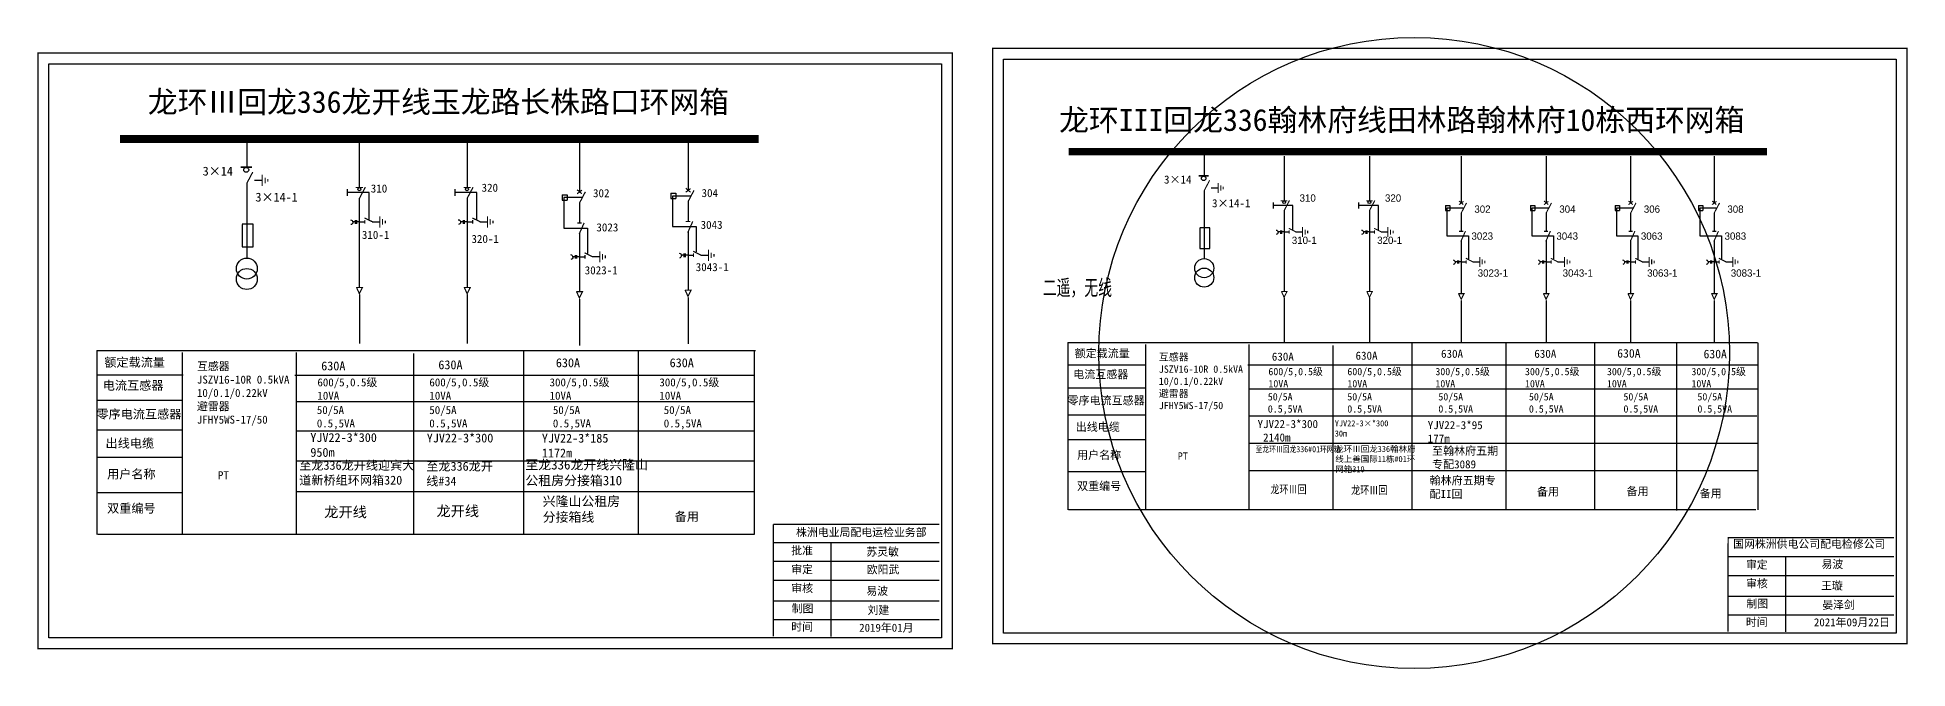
# Model space of a CAD drawing. Header units: millimetres. Extents: x 10 to 4794, y -213 to 2738.
# Drawn here: x 1181.5 to 1438.2, y 1727.1 to 1813.7 of the extents above; entities that cross this region are included whole.
import ezdxf

# ---------------------------------------------------------------- set-up
doc = ezdxf.new("R2010")
doc.units = ezdxf.units.MM
doc.linetypes.add('ACAD_ISO02W100', pattern=[15, 12, -3])
doc.linetypes.add('CENTER', pattern=[50.8, 31.75, -6.35, 6.35, -6.35])
doc.layers.add('2', color=7, linetype='Continuous')
doc.layers.add('3', color=7, linetype='Continuous')
doc.styles.add('hztxt_txtstyle_0.00_0_0', font='simkai.ttf')
doc.styles.add('hztxt_txtstyle_1.80_0_0', font='', dxfattribs={"height": 1.8, "bigfont": 'hztxt.shx'})
doc.styles.add('hztxt_txtstyle_2.70_0_0', font='simkai.ttf', dxfattribs={"height": 2.7})
doc.styles.add('STYLE1', font='txt.shx', dxfattribs={"height": 2.6})
doc.styles.add('字体', font='', dxfattribs={"height": 2.5})
doc.styles.add('宋体', font='', dxfattribs={"width": 0.65})
doc.styles.add('宋体_txtstyle_1.35', font='', dxfattribs={"height": 1.348028})
doc.styles.get('hztxt_txtstyle_1.80_0_0').set_extended_font_data('hztxt')
doc.styles.get('字体').set_extended_font_data('SimSun')
doc.styles.get('宋体').set_extended_font_data('SimSun')
doc.styles.get('宋体_txtstyle_1.35').set_extended_font_data('宋体')

# ---------------------------------------------------------------- blocks, each defined once
blk = doc.blocks.new('JD')
for points in [[(-2, 0.2), (-2, -0.2), (2, 0.2), (2, -0.2)], [(1, -1.2), (1, -0.8), (-1, -1.2), (-1, -0.8)], [(-0.5, -1.8), (-0.5, -2.2), (0.5, -1.8), (0.5, -2.2)]]:
    blk.add_trace(points)

msp = doc.modelspace()

# ---------------------------------------------------------------- linework, layer by layer
at = {"color": 0}
for p, q in [((1225.64, 1799.83), (1225.64, 1793.11)), ((1240.43, 1799.83), (1240.43, 1793.11)), ((1270.76, 1799.73), (1270.76, 1792.67)), ((1210.18, 1799.54), (1210.18, 1795.92)), ((1255.85, 1799.52), (1255.85, 1792.46)), ((1341.59, 1798), (1341.59, 1794.71)), ((1352.58, 1797.4), (1352.58, 1791.29)), ((1364.29, 1797.4), (1364.29, 1791.29)), ((1376.88, 1797.36), (1376.88, 1790.95)), ((1388.54, 1797.36), (1388.54, 1790.95)), ((1400.14, 1797.36), (1400.14, 1790.95)), ((1411.61, 1797.36), (1411.61, 1790.95)), ((1210.19, 1793.69), (1210.19, 1783.43)), ((1211.27, 1794.09), (1212.31, 1794.09)), ((1253.5, 1792.08), (1254.16, 1792.08)), ((1253.5, 1792.08), (1253.5, 1791.35)), ((1254.16, 1792.08), (1254.16, 1791.35)), ((1268.41, 1792.29), (1269.07, 1792.29)), ((1268.41, 1792.29), (1268.41, 1791.56)), ((1269.07, 1792.29), (1269.07, 1791.56)), ((1341.61, 1792.68), (1341.61, 1783.35)), ((1342.59, 1793.05), (1343.53, 1793.05)), ((1225.64, 1791.61), (1225.64, 1779.4)), ((1240.43, 1791.61), (1240.43, 1779.4)), ((1253.5, 1791.35), (1254.16, 1791.35)), ((1255.85, 1790.97), (1255.85, 1788.24)), ((1268.41, 1791.56), (1269.07, 1791.56)), ((1270.76, 1791.17), (1270.76, 1788.45)), ((1352.58, 1789.93), (1352.58, 1778.82)), ((1364.29, 1789.93), (1364.29, 1778.82)), ((1374.75, 1790.6), (1375.35, 1790.6)), ((1374.75, 1790.6), (1374.75, 1789.94)), ((1374.75, 1789.94), (1375.35, 1789.94)), ((1375.35, 1790.6), (1375.35, 1789.94)), ((1376.88, 1789.59), (1376.88, 1787.11)), ((1386.41, 1790.6), (1387.01, 1790.6)), ((1386.41, 1790.6), (1386.41, 1789.94)), ((1386.41, 1789.94), (1387.01, 1789.94)), ((1387.01, 1790.6), (1387.01, 1789.94)), ((1388.54, 1789.59), (1388.54, 1787.11)), ((1398.01, 1790.6), (1398.61, 1790.6)), ((1398.01, 1790.6), (1398.01, 1789.94)), ((1398.01, 1789.94), (1398.61, 1789.94)), ((1398.61, 1790.6), (1398.61, 1789.94)), ((1400.14, 1789.59), (1400.14, 1787.11)), ((1409.48, 1790.6), (1410.08, 1790.6)), ((1409.48, 1790.6), (1409.48, 1789.94)), ((1409.48, 1789.94), (1410.08, 1789.94)), ((1410.08, 1790.6), (1410.08, 1789.94)), ((1411.61, 1789.59), (1411.61, 1787.11)), ((1225.64, 1788.37), (1226.4, 1788.37)), ((1227.4, 1788.39), (1228.43, 1788.39)), ((1240.43, 1788.37), (1241.19, 1788.37)), ((1242.18, 1788.39), (1243.22, 1788.39)), ((1255.85, 1786.88), (1255.85, 1778.84)), ((1270.76, 1787.09), (1270.76, 1779.05)), ((1352.58, 1786.98), (1353.27, 1786.98)), ((1354.17, 1787), (1355.11, 1787)), ((1364.29, 1786.98), (1364.99, 1786.98)), ((1365.89, 1787), (1366.83, 1787)), ((1376.88, 1785.87), (1376.88, 1778.57)), ((1388.54, 1785.87), (1388.54, 1778.57)), ((1400.14, 1785.87), (1400.14, 1778.57)), ((1411.61, 1785.87), (1411.61, 1778.57)), ((1255.85, 1783.58), (1256.61, 1783.58)), ((1257.6, 1783.6), (1258.63, 1783.6)), ((1270.76, 1783.79), (1271.52, 1783.79)), ((1272.51, 1783.81), (1273.55, 1783.81)), ((1376.88, 1782.87), (1377.57, 1782.87)), ((1378.48, 1782.89), (1379.42, 1782.89)), ((1388.54, 1782.87), (1389.23, 1782.87)), ((1390.13, 1782.89), (1391.07, 1782.89)), ((1400.14, 1782.87), (1400.83, 1782.87)), ((1401.73, 1782.89), (1402.67, 1782.89)), ((1411.61, 1782.87), (1412.31, 1782.87)), ((1413.21, 1782.89), (1414.15, 1782.89)), ((1201.44, 1767.33), (1189.67, 1767.33)), ((1333.65, 1768.72), (1322.95, 1768.72)), ((1201.4, 1763.87), (1189.62, 1763.87)), ((1333.61, 1765.57), (1322.91, 1765.57)), ((1333.61, 1761.86), (1322.91, 1761.86)), ((1201.4, 1759.79), (1189.62, 1759.79)), ((1201.35, 1756.06), (1189.58, 1756.06)), ((1333.57, 1758.47), (1322.87, 1758.47)), ((1333.61, 1754.06), (1322.9, 1754.06)), ((1201.4, 1751.21), (1189.62, 1751.21))]:
    msp.add_line(p, q, dxfattribs=at)
at = {"color": 0, "linetype": 'ACAD_ISO02W100'}
for p, q in [((1271.09, 1791.91), (1268.62, 1791.91)), ((1268.62, 1791.91), (1268.62, 1787.72)), ((1256.17, 1791.7), (1253.71, 1791.7)), ((1253.71, 1791.7), (1253.71, 1787.51)), ((1377.18, 1790.25), (1374.94, 1790.25)), ((1374.94, 1790.25), (1374.94, 1786.44)), ((1388.84, 1790.25), (1386.6, 1790.25)), ((1386.6, 1790.25), (1386.6, 1786.44)), ((1400.44, 1790.25), (1398.2, 1790.25)), ((1398.2, 1790.25), (1398.2, 1786.44)), ((1411.91, 1790.25), (1409.67, 1790.25)), ((1409.67, 1790.25), (1409.67, 1786.44)), ((1253.71, 1787.51), (1256.96, 1787.51)), ((1256.96, 1787.51), (1256.96, 1784.05)), ((1268.62, 1787.72), (1271.87, 1787.72)), ((1271.87, 1787.72), (1271.87, 1784.26)), ((1374.94, 1786.44), (1377.9, 1786.44)), ((1377.9, 1786.44), (1377.9, 1783.3)), ((1386.6, 1786.44), (1389.55, 1786.44)), ((1389.55, 1786.44), (1389.55, 1783.3)), ((1398.2, 1786.44), (1401.15, 1786.44)), ((1401.15, 1786.44), (1401.15, 1783.3)), ((1409.67, 1786.44), (1412.63, 1786.44)), ((1412.63, 1786.44), (1412.63, 1783.3))]:
    msp.add_line(p, q, dxfattribs=at)
at = {"color": 0, "linetype": 'CENTER'}
for p, q in [((1225.65, 1778.41), (1225.65, 1771.66)), ((1240.44, 1778.41), (1240.44, 1771.66)), ((1255.85, 1777.76), (1255.85, 1771.42)), ((1270.76, 1777.97), (1270.76, 1771.63)), ((1352.58, 1777.93), (1352.58, 1771.79)), ((1364.3, 1777.93), (1364.3, 1771.79)), ((1376.89, 1777.59), (1376.89, 1771.82)), ((1388.54, 1777.59), (1388.54, 1771.82)), ((1400.14, 1777.59), (1400.14, 1771.82)), ((1411.62, 1777.59), (1411.62, 1771.82))]:
    msp.add_line(p, q, dxfattribs=at)
at = {"color": 0, "linetype": 'Continuous'}
for p, q in [((1322.88, 1771.8), (1417.55, 1771.8)), ((1322.93, 1748.86), (1322.93, 1771.8)), ((1333.55, 1771.56), (1333.55, 1748.86)), ((1347.76, 1771.56), (1347.76, 1748.86)), ((1359.28, 1771.4), (1359.28, 1748.88)), ((1370.11, 1771.76), (1370.11, 1748.87)), ((1383, 1771.76), (1383, 1748.87)), ((1395.2, 1771.74), (1395.2, 1748.85)), ((1406.47, 1771.67), (1406.47, 1748.77)), ((1417.6, 1771.79), (1417.6, 1748.85)), ((1189.6, 1770.72), (1280.04, 1770.72)), ((1189.64, 1745.49), (1189.64, 1770.72)), ((1201.33, 1770.45), (1201.33, 1745.49)), ((1216.96, 1770.45), (1216.96, 1745.49)), ((1233.07, 1770.29), (1233.07, 1745.51)), ((1248.19, 1770.68), (1248.19, 1745.49)), ((1263.92, 1770.68), (1263.92, 1745.49)), ((1279.86, 1770.66), (1279.86, 1745.48)), ((1216.77, 1767.35), (1279.86, 1767.35)), ((1347.59, 1768.74), (1417.58, 1768.74)), ((1216.96, 1763.73), (1279.86, 1763.73)), ((1347.76, 1765.44), (1417.6, 1765.44)), ((1347.76, 1761.76), (1417.49, 1761.76)), ((1216.96, 1759.68), (1279.86, 1759.68)), ((1347.76, 1758.03), (1417.68, 1758.03)), ((1216.96, 1755.58), (1279.86, 1755.58)), ((1347.76, 1754.24), (1417.58, 1754.24)), ((1216.96, 1751.4), (1279.86, 1751.4)), ((1417.33, 1748.86), (1323, 1748.86)), ((1279.86, 1745.49), (1189.73, 1745.49)), ((1282.49, 1744.4), (1305.24, 1744.4)), ((1290.38, 1744.4), (1290.38, 1731.47)), ((1413.54, 1745.05), (1436.29, 1745.05)), ((1282.49, 1741.81), (1305.24, 1741.81)), ((1413.54, 1742.46), (1436.29, 1742.46)), ((1421.43, 1742.4), (1421.43, 1732.12)), ((1282.49, 1739.21), (1305.24, 1739.21)), ((1413.54, 1739.87), (1436.29, 1739.87)), ((1282.49, 1736.39), (1305.24, 1736.39)), ((1413.54, 1737.04), (1436.29, 1737.04)), ((1282.49, 1733.8), (1305.24, 1733.8)), ((1413.54, 1734.45), (1436.29, 1734.45))]:
    msp.add_line(p, q, dxfattribs=at)
at = {"color": 0, "linetype": 'Continuous', "const_width": 0.182}
for points in [[(1181.54, 1811.53), (1307.03, 1811.53), (1307.03, 1729.83), (1181.54, 1729.83)], [(1312.6, 1812.18), (1438.08, 1812.18), (1438.08, 1730.48), (1312.6, 1730.48)]]:
    msp.add_lwpolyline(points, close=True, dxfattribs=at)
at = {"color": 0, "linetype": 'Continuous'}
for points in [[(1183.02, 1810.05), (1305.55, 1810.05), (1305.55, 1731.3), (1183.02, 1731.3)], [(1314.07, 1810.71), (1436.6, 1810.71), (1436.6, 1731.95), (1314.07, 1731.95)]]:
    msp.add_lwpolyline(points, close=True, dxfattribs=at)
at = {"color": 0}
for points, const_width in [([(1192.8, 1799.75), (1280.48, 1799.75)], 1.1), ([(1323, 1798), (1418.85, 1798)], 0.998), ([(1209.35, 1795.87), (1210.89, 1795.87)], 0.261), ([(1210.19, 1793.64), (1211.02, 1795.21)], 0.165), ([(1340.84, 1794.67), (1342.24, 1794.67)], 0.238), ([(1225.16, 1793.09), (1226.13, 1793.09)], 0.165), ([(1225.64, 1791.57), (1226.47, 1793.13)], 0.165), ([(1239.95, 1793.09), (1240.92, 1793.09)], 0.165), ([(1240.43, 1791.57), (1241.26, 1793.13)], 0.165), ([(1255.53, 1792.22), (1256.2, 1792.72)], 0.165), ([(1255.54, 1792.77), (1256.18, 1792.23)], 0.165), ([(1255.85, 1790.92), (1256.67, 1792.49)], 0.165), ([(1270.44, 1792.43), (1271.11, 1792.93)], 0.165), ([(1270.45, 1792.98), (1271.1, 1792.44)], 0.165), ([(1270.76, 1791.13), (1271.58, 1792.69)], 0.165), ([(1341.61, 1792.64), (1342.36, 1794.06)], 0.15), ([(1352.13, 1791.27), (1353.02, 1791.27)], 0.15), ([(1352.58, 1789.89), (1353.32, 1791.31)], 0.15), ([(1363.85, 1791.27), (1364.74, 1791.27)], 0.15), ([(1364.29, 1789.89), (1365.04, 1791.31)], 0.15), ([(1376.6, 1790.73), (1377.21, 1791.18)], 0.15), ([(1376.6, 1791.23), (1377.19, 1790.74)], 0.15), ([(1376.88, 1789.55), (1377.63, 1790.97)], 0.15), ([(1388.26, 1790.73), (1388.86, 1791.18)], 0.15), ([(1388.26, 1791.23), (1388.85, 1790.74)], 0.15), ([(1388.54, 1789.55), (1389.29, 1790.97)], 0.15), ([(1399.86, 1791.23), (1400.45, 1790.74)], 0.15), ([(1399.85, 1790.73), (1400.46, 1791.18)], 0.15), ([(1400.14, 1789.55), (1400.89, 1790.97)], 0.15), ([(1411.34, 1791.23), (1411.92, 1790.74)], 0.15), ([(1411.33, 1790.73), (1411.94, 1791.18)], 0.15), ([(1411.61, 1789.55), (1412.36, 1790.97)], 0.15), ([(1226.36, 1788.91), (1227.46, 1788.37)], 0.165), ([(1226.4, 1788.62), (1226.4, 1788.11)], 0.165), ([(1241.15, 1788.91), (1242.25, 1788.37)], 0.165), ([(1241.19, 1788.62), (1241.19, 1788.11)], 0.165), ([(1255.55, 1788.2), (1256.16, 1788.2)], 0.165), ([(1255.81, 1786.68), (1256.5, 1788.23)], 0.165), ([(1270.46, 1788.41), (1271.07, 1788.41)], 0.165), ([(1270.72, 1786.89), (1271.42, 1788.44)], 0.165), ([(1353.23, 1787.48), (1354.23, 1786.98)], 0.15), ([(1353.27, 1787.21), (1353.27, 1786.75)], 0.15), ([(1364.95, 1787.48), (1365.95, 1786.98)], 0.15), ([(1364.99, 1787.21), (1364.99, 1786.75)], 0.15), ([(1376.61, 1787.07), (1377.17, 1787.07)], 0.15), ([(1376.85, 1785.69), (1377.48, 1787.1)], 0.15), ([(1388.27, 1787.07), (1388.83, 1787.07)], 0.15), ([(1388.51, 1785.69), (1389.14, 1787.1)], 0.15), ([(1399.87, 1787.07), (1400.42, 1787.07)], 0.15), ([(1400.11, 1785.69), (1400.74, 1787.1)], 0.15), ([(1411.35, 1787.07), (1411.9, 1787.07)], 0.15), ([(1411.58, 1785.69), (1412.21, 1787.1)], 0.15), ([(1256.56, 1784.13), (1257.66, 1783.58)], 0.165), ([(1271.48, 1784.34), (1272.57, 1783.79)], 0.165), ([(1256.61, 1783.83), (1256.61, 1783.33)], 0.165), ([(1271.52, 1784.04), (1271.52, 1783.54)], 0.165), ([(1377.54, 1783.37), (1378.53, 1782.87)], 0.15), ([(1377.57, 1783.1), (1377.57, 1782.64)], 0.15), ([(1389.19, 1783.37), (1390.19, 1782.87)], 0.15), ([(1389.23, 1783.1), (1389.23, 1782.64)], 0.15), ([(1400.79, 1783.37), (1401.79, 1782.87)], 0.15), ([(1400.83, 1783.1), (1400.83, 1782.64)], 0.15), ([(1412.27, 1783.37), (1413.27, 1782.87)], 0.15), ([(1412.31, 1783.1), (1412.31, 1782.64)], 0.15), ([(1225.24, 1779.37), (1226.08, 1779.37), (1225.65, 1778.52), (1225.25, 1779.39)], 0.165), ([(1240.03, 1779.37), (1240.86, 1779.37), (1240.44, 1778.52), (1240.04, 1779.39)], 0.165), ([(1270.35, 1779), (1271.19, 1779), (1270.76, 1778.15), (1270.36, 1779.02)], 0.165), ([(1255.44, 1778.79), (1256.28, 1778.79), (1255.85, 1777.94), (1255.45, 1778.81)], 0.165), ([(1352.21, 1778.8), (1352.97, 1778.8), (1352.58, 1778.03), (1352.22, 1778.82)], 0.15), ([(1363.93, 1778.8), (1364.69, 1778.8), (1364.3, 1778.03), (1363.94, 1778.82)], 0.15), ([(1376.51, 1778.52), (1377.28, 1778.52), (1376.89, 1777.75), (1376.52, 1778.54)], 0.15), ([(1388.17, 1778.52), (1388.93, 1778.52), (1388.54, 1777.75), (1388.18, 1778.54)], 0.15), ([(1399.77, 1778.52), (1400.53, 1778.52), (1400.14, 1777.75), (1399.78, 1778.54)], 0.15), ([(1411.25, 1778.52), (1412.01, 1778.52), (1411.62, 1777.75), (1411.26, 1778.54)], 0.15)]:
    msp.add_lwpolyline(points, dxfattribs=dict(at, const_width=const_width))
for points in [[(1223.98, 1792.84), (1223.98, 1791.92)], [(1238.77, 1792.84), (1238.77, 1791.92)], [(1351.07, 1791.04), (1351.07, 1790.21)], [(1362.78, 1791.04), (1362.78, 1790.21)], [(1209.54, 1788), (1209.54, 1784.93), (1211.06, 1784.93), (1211.06, 1788.04), (1209.54, 1788.04)], [(1225.09, 1788.37), (1224.74, 1788.37)], [(1225.09, 1788.61), (1225.09, 1788.1)], [(1225.24, 1788.61), (1225.24, 1788.1)], [(1225.64, 1788.37), (1225.24, 1788.37)], [(1239.88, 1788.37), (1239.53, 1788.37)], [(1239.88, 1788.61), (1239.88, 1788.1)], [(1240.03, 1788.61), (1240.03, 1788.1)], [(1240.43, 1788.37), (1240.03, 1788.37)], [(1341.01, 1787.51), (1341.01, 1784.71), (1342.4, 1784.71), (1342.4, 1787.54), (1341.01, 1787.54)], [(1352.07, 1786.98), (1351.76, 1786.98)], [(1352.07, 1787.19), (1352.07, 1786.74)], [(1352.21, 1787.19), (1352.21, 1786.74)], [(1352.57, 1786.98), (1352.21, 1786.98)], [(1363.79, 1786.98), (1363.48, 1786.98)], [(1363.79, 1787.19), (1363.79, 1786.74)], [(1363.93, 1787.19), (1363.93, 1786.74)], [(1364.29, 1786.98), (1363.93, 1786.98)], [(1255.29, 1783.59), (1254.94, 1783.59)], [(1255.29, 1783.82), (1255.29, 1783.32)], [(1255.45, 1783.82), (1255.45, 1783.32)], [(1255.84, 1783.59), (1255.45, 1783.59)], [(1270.2, 1783.8), (1269.86, 1783.8)], [(1270.2, 1784.03), (1270.2, 1783.53)], [(1270.36, 1784.03), (1270.36, 1783.53)], [(1270.76, 1783.8), (1270.36, 1783.8)], [(1376.38, 1782.88), (1376.06, 1782.88)], [(1376.38, 1783.09), (1376.38, 1782.64)], [(1376.52, 1783.09), (1376.52, 1782.64)], [(1376.88, 1782.88), (1376.52, 1782.88)], [(1388.04, 1782.88), (1387.72, 1782.88)], [(1388.04, 1783.09), (1388.04, 1782.64)], [(1388.18, 1783.09), (1388.18, 1782.64)], [(1388.54, 1782.88), (1388.18, 1782.88)], [(1399.63, 1782.88), (1399.32, 1782.88)], [(1399.63, 1783.09), (1399.63, 1782.64)], [(1399.77, 1783.09), (1399.77, 1782.64)], [(1400.14, 1782.88), (1399.77, 1782.88)], [(1411.11, 1782.88), (1410.8, 1782.88)], [(1411.11, 1783.09), (1411.11, 1782.64)], [(1411.25, 1783.09), (1411.25, 1782.64)], [(1411.61, 1782.88), (1411.25, 1782.88)]]:
    msp.add_lwpolyline(points, dxfattribs=at)
at = {"color": 0, "linetype": 'ACAD_ISO02W100'}
for points in [[(1226.99, 1788.62), (1226.99, 1792.38), (1223.98, 1792.38)], [(1241.78, 1788.62), (1241.78, 1792.38), (1238.77, 1792.38)], [(1353.8, 1787.21), (1353.8, 1790.62), (1351.07, 1790.62)], [(1365.52, 1787.21), (1365.52, 1790.62), (1362.78, 1790.62)]]:
    msp.add_lwpolyline(points, dxfattribs=at)
at = {"color": 0}
for points in [[(1224.45, 1788.66, -0.877934), (1224.46, 1787.99)], [(1239.23, 1788.66, -0.877934), (1239.25, 1787.99)], [(1351.49, 1787.24, -0.877934), (1351.5, 1786.63)], [(1363.21, 1787.24, -0.877934), (1363.22, 1786.63)], [(1254.65, 1783.87, -0.877934), (1254.66, 1783.2)], [(1269.56, 1784.08, -0.877934), (1269.57, 1783.41)], [(1375.79, 1783.14, -0.877934), (1375.81, 1782.53)], [(1387.45, 1783.14, -0.877934), (1387.46, 1782.53)], [(1399.05, 1783.14, -0.877934), (1399.06, 1782.53)], [(1410.53, 1783.14, -0.877934), (1410.54, 1782.53)]]:
    msp.add_lwpolyline(points, format="xyb", dxfattribs=at)
at = {"color": 0, "linetype": 'Continuous', "const_width": 0.182}
for points in [[(1282.49, 1746.88), (1282.47, 1731.51)], [(1282.49, 1746.88), (1305.24, 1746.88)], [(1413.49, 1745.05), (1436.24, 1745.05)], [(1413.54, 1745.04), (1413.52, 1732.16)]]:
    msp.add_lwpolyline(points, dxfattribs=at)
at = {"color": 1, "linetype": 'Continuous'}
msp.add_circle((1370.43, 1770.38), 43.29, dxfattribs=at)
at = {"color": 0}
for centre, radius in [((1210.12, 1795.5), 0.335), ((1341.54, 1794.33), 0.305), ((1225.64, 1792.85), 0.211), ((1240.43, 1792.85), 0.211), ((1352.58, 1791.06), 0.192), ((1364.29, 1791.06), 0.192)]:
    msp.add_circle(centre, radius, dxfattribs=at)
at = {"layer": '2', "color": 0}
for centre, radius in [((1210.2, 1781.96), 1.44), ((1210.2, 1780.53), 1.44), ((1341.62, 1782.02), 1.31), ((1341.62, 1780.72), 1.31)]:
    msp.add_circle(centre, radius, dxfattribs=at)

# ---------------------------------------------------------------- block references
at = {"color": 0, "rotation": 90}
for p, xscale, yscale, zscale in [((1212.32, 1794.06), 0.3844120780054254, 0.3844120780054254, 0.3844120780054647), ((1343.54, 1793.02), 0.3494655254594363, 0.3494655254594363, 0.3494655254595134), ((1228.45, 1788.36), 0.3844120780054254, 0.3844120780054254, 0.3844120780054647), ((1243.23, 1788.36), 0.3844120780054254, 0.3844120780054254, 0.3844120780054647), ((1355.12, 1786.97), 0.3494655254594363, 0.3494655254594363, 0.3494655254595134), ((1366.84, 1786.97), 0.3494655254594363, 0.3494655254594363, 0.3494655254595134), ((1258.65, 1783.57), 0.3844120780054254, 0.3844120780054254, 0.3844120780054647), ((1273.56, 1783.78), 0.3844120780054254, 0.3844120780054254, 0.3844120780054647), ((1379.43, 1782.87), 0.3494655254594363, 0.3494655254594363, 0.3494655254595134), ((1391.09, 1782.87), 0.3494655254594363, 0.3494655254594363, 0.3494655254595134), ((1402.69, 1782.87), 0.3494655254594363, 0.3494655254594363, 0.3494655254595134), ((1414.16, 1782.87), 0.3494655254594363, 0.3494655254594363, 0.3494655254595134)]:
    msp.add_blockref('JD', p, dxfattribs=dict(at, xscale=xscale, yscale=yscale, zscale=zscale))

# ---------------------------------------------------------------- texts
at = {"color": 0, "linetype": 'Continuous', "style": 'hztxt_txtstyle_2.70_0_0'}
for s, height, p in [('3×14', 1.22, (1204.14, 1794.72)), ('3×14', 1.109, (1336.1, 1793.62)), ('3×14-1', 1.22, (1211.38, 1791.15)), ('310', 1.109, (1227.21, 1792.39)), ('320', 1.109, (1242.42, 1792.5)), ('302', 1.109, (1257.72, 1791.75)), ('304', 1.109, (1272.62, 1791.77)), ('3×14-1', 1.109, (1342.69, 1790.37)), ('310-1', 1.109, (1225.99, 1786.03)), ('3023', 1.109, (1258.18, 1787.06)), ('3043', 1.109, (1272.49, 1787.41)), ('320-1', 1.109, (1241.03, 1785.47)), ('3023-1', 1.109, (1256.58, 1781.17)), ('3043-1', 1.109, (1271.82, 1781.61))]:
    msp.add_text(s, height=height, dxfattribs=at).set_placement(p)
at = {"color": 0, "style": 'hztxt_txtstyle_1.80_0_0'}
for s, p in [('310', (1354.71, 1791.14)), ('320', (1366.43, 1791.14)), ('302', (1378.7, 1789.62)), ('304', (1390.36, 1789.62)), ('306', (1401.96, 1789.62)), ('308', (1413.43, 1789.62)), ('3023', (1378.3, 1785.92)), ('3043', (1389.96, 1785.92)), ('3063', (1401.56, 1785.92)), ('3083', (1413.04, 1785.92)), ('310-1', (1353.64, 1785.34)), ('320-1', (1365.36, 1785.34)), ('3023-1', (1379.16, 1780.85)), ('3043-1', (1390.82, 1780.85)), ('3063-1', (1402.42, 1780.85)), ('3083-1', (1413.9, 1780.85))]:
    msp.add_text(s, height=0.998, dxfattribs=at).set_placement(p)
at = {"color": 0, "linetype": 'Continuous', "attachment_point": 1}
for s, insert, char_height, width, style in [('龙环Ⅲ回龙336龙开线玉龙路长株路口环网箱', (1196.61, 1806.33), 3, 85.7498, '字体'), ('龙环III回龙336翰林府线田林路翰林府10栋西环网箱', (1321.7, 1803.85), 3, 102.5741, '字体'), ('{\\fSimSun|b0|i0|c134|p2;额定载流量}', (1190.64, 1769.72), 1.2204, 19.6738, 'hztxt_txtstyle_2.70_0_0'), ('\\A1;{\\fSimSun|b0|i0|c134|p2;互感器\\PJSZV16-10R 0.5kVA\\P10/0.1/0.22kV\\P避雷器\\PJFHY5WS-17/50}', (1203.35, 1769.11), 1.0983, 20.2524, 'hztxt_txtstyle_2.70_0_0'), ('{\\fSimSun|b0|i0|c134|p2;630A}', (1220.41, 1769.22), 1.2204, 19.6738, 'hztxt_txtstyle_2.70_0_0'), ('{\\fSimSun|b0|i0|c134|p2;630A}', (1236.49, 1769.37), 1.2204, 19.6738, 'hztxt_txtstyle_2.70_0_0'), ('{\\fSimSun|b0|i0|c134|p2;630A}', (1252.62, 1769.65), 1.2204, 19.6738, 'hztxt_txtstyle_2.70_0_0'), ('{\\fSimSun|b0|i0|c134|p2;630A}', (1268.24, 1769.65), 1.2204, 19.6738, 'hztxt_txtstyle_2.70_0_0'), ('{\\fSimSun|b0|i0|c134|p2;额定载流量}', (1323.83, 1770.89), 1.1094, 17.8852, 'hztxt_txtstyle_2.70_0_0'), ('\\A1;{\\fSimSun|b0|i0|c134|p2;互感器\\PJSZV16-10R 0.5kVA\\P10/0.1/0.22kV\\P避雷器\\PJFHY5WS-17/50}', (1335.39, 1770.33), 0.9985, 18.4113, 'hztxt_txtstyle_2.70_0_0'), ('{\\fSimSun|b0|i0|c134|p2;630A}', (1350.9, 1770.44), 1.1094, 17.8852, 'hztxt_txtstyle_2.70_0_0'), ('{\\fSimSun|b0|i0|c134|p2;630A}', (1362.39, 1770.57), 1.1094, 17.8852, 'hztxt_txtstyle_2.70_0_0'), ('{\\fSimSun|b0|i0|c134|p2;630A}', (1374.13, 1770.83), 1.1094, 17.8852, 'hztxt_txtstyle_2.70_0_0'), ('{\\fSimSun|b0|i0|c134|p2;630A}', (1386.93, 1770.83), 1.1094, 17.8852, 'hztxt_txtstyle_2.70_0_0'), ('{\\fSimSun|b0|i0|c134|p2;630A}', (1398.31, 1770.92), 1.1757, 9.454, 'hztxt_txtstyle_0.00_0_0'), ('{\\fSimSun|b0|i0|c134|p2;630A}', (1410.16, 1770.83), 1.1757, 9.454, 'hztxt_txtstyle_0.00_0_0'), ('{\\fSimSun|b0|i0|c134|p2;电流互感器}', (1190.43, 1766.55), 1.2204, 19.6738, 'hztxt_txtstyle_2.70_0_0'), ('\\A1;{\\fSimSun|b0|i0|c134|p2;600/5,0.5级\\P10VA}', (1219.89, 1766.9), 1.0983, 20.2524, 'hztxt_txtstyle_2.70_0_0'), ('\\A1;{\\fSimSun|b0|i0|c134|p2;600/5,0.5级\\P10VA}', (1235.26, 1766.9), 1.0983, 20.2524, 'hztxt_txtstyle_2.70_0_0'), ('\\A1;{\\fSimSun|b0|i0|c134|p2;300/5,0.5级\\P10VA}', (1251.76, 1766.9), 1.0983, 20.2524, 'hztxt_txtstyle_2.70_0_0'), ('\\A1;{\\fSimSun|b0|i0|c134|p2;300/5,0.5级\\P10VA}', (1266.83, 1766.9), 1.0983, 20.2524, 'hztxt_txtstyle_2.70_0_0'), ('{\\fSimSun|b0|i0|c134|p2;电流互感器}', (1323.64, 1768.01), 1.1094, 17.8852, 'hztxt_txtstyle_2.70_0_0'), ('\\A1;{\\fSimSun|b0|i0|c134|p2;600/5,0.5级\\P10VA}', (1350.43, 1768.33), 0.9985, 18.4113, 'hztxt_txtstyle_2.70_0_0'), ('\\A1;{\\fSimSun|b0|i0|c134|p2;600/5,0.5级\\P10VA}', (1361.27, 1768.33), 0.9985, 18.4113, 'hztxt_txtstyle_2.70_0_0'), ('\\A1;{\\fSimSun|b0|i0|c134|p2;300/5,0.5级\\P10VA}', (1373.35, 1768.33), 0.9985, 18.4113, 'hztxt_txtstyle_2.70_0_0'), ('\\A1;{\\fSimSun|b0|i0|c134|p2;300/5,0.5级\\P10VA}', (1385.65, 1768.33), 0.9985, 18.4113, 'hztxt_txtstyle_2.70_0_0'), ('\\A1;{\\fSimSun|b0|i0|c134|p2;300/5,0.5级\\P10VA}', (1396.9, 1768.33), 0.9985, 18.4113, 'hztxt_txtstyle_2.70_0_0'), ('\\A1;{\\fSimSun|b0|i0|c134|p2;300/5,0.5级\\P10VA}', (1408.5, 1768.33), 0.9985, 18.4113, 'hztxt_txtstyle_2.70_0_0'), ('{\\fSimSun|b0|i0|c134|p2;零序电流互感器}', (1322.85, 1764.43), 1.1094, 17.8852, 'hztxt_txtstyle_2.70_0_0'), ('{\\fSimSun|b0|i0|c134|p2;50/5A\\P0.5,5VA}', (1350.35, 1764.87), 0.9985, 17.8852, 'hztxt_txtstyle_2.70_0_0'), ('{\\fSimSun|b0|i0|c134|p2;50/5A\\P0.5,5VA}', (1361.26, 1764.87), 0.9985, 17.8852, 'hztxt_txtstyle_2.70_0_0'), ('{\\fSimSun|b0|i0|c134|p2;50/5A\\P0.5,5VA}', (1373.76, 1764.87), 0.9985, 17.8852, 'hztxt_txtstyle_2.70_0_0'), ('{\\fSimSun|b0|i0|c134|p2;50/5A\\P0.5,5VA}', (1386.19, 1764.87), 0.9985, 17.8852, 'hztxt_txtstyle_2.70_0_0'), ('{\\fSimSun|b0|i0|c134|p2;50/5A\\P0.5,5VA}', (1399.17, 1764.87), 0.9985, 17.8852, 'hztxt_txtstyle_2.70_0_0'), ('{\\fSimSun|b0|i0|c134|p2;50/5A\\P0.5,5VA}', (1409.32, 1764.87), 0.9985, 17.8852, 'hztxt_txtstyle_2.70_0_0'), ('{\\fSimSun|b0|i0|c134|p2;零序电流互感器}', (1189.56, 1762.61), 1.2204, 19.6738, 'hztxt_txtstyle_2.70_0_0'), ('{\\fSimSun|b0|i0|c134|p2;50/5A\\P0.5,5VA}', (1219.81, 1763.1), 1.0983, 19.6738, 'hztxt_txtstyle_2.70_0_0'), ('{\\fSimSun|b0|i0|c134|p2;50/5A\\P0.5,5VA}', (1235.25, 1763.1), 1.0983, 19.6738, 'hztxt_txtstyle_2.70_0_0'), ('{\\fSimSun|b0|i0|c134|p2;50/5A\\P0.5,5VA}', (1252.21, 1763.1), 1.0983, 19.6738, 'hztxt_txtstyle_2.70_0_0'), ('{\\fSimSun|b0|i0|c134|p2;50/5A\\P0.5,5VA}', (1267.43, 1763.1), 1.0983, 19.6738, 'hztxt_txtstyle_2.70_0_0'), ('{\\fSimSun|b0|i0|c134|p2;YJV22-3*300\\P 2140m}', (1348.94, 1761.19), 1.1094, 17.8852, 'hztxt_txtstyle_2.70_0_0'), ('{\\fSimSun|b0|i0|c134|p2;YJV22-3*95\\P177m}', (1372.3, 1761.04), 1.1094, 17.8852, 'hztxt_txtstyle_2.70_0_0'), ('{\\fSimSun|b0|i0|c134|p2;出线电缆}', (1190.81, 1758.61), 1.2204, 19.6738, 'hztxt_txtstyle_2.70_0_0'), ('YJV22-3*300\\P950m', (1218.92, 1759.39), 1.2204, 19.6738, 'hztxt_txtstyle_2.70_0_0'), ('YJV22-3*300', (1234.9, 1759.33), 1.2204, 19.6738, 'hztxt_txtstyle_2.70_0_0'), ('YJV22-3*185\\P1172m', (1250.7, 1759.3), 1.2204, 19.6738, 'hztxt_txtstyle_2.70_0_0'), ('{\\fSimSun|b0|i0|c134|p2;出线电缆}', (1323.98, 1760.79), 1.1094, 17.8852, 'hztxt_txtstyle_2.70_0_0'), ('{\\fSimSun|b0|i0|c134|p2;用户名称}', (1324.17, 1756.94), 1.1094, 17.8852, 'hztxt_txtstyle_2.70_0_0'), ('{\\fSimSun|b0|i0|c134|p2;PT}', (1338, 1756.74), 1.0024, 7.7986, 'hztxt_txtstyle_0.00_0_0'), ('{\\fSimSun|b0|i0|c134|p2;至翰林府五期专配3089}', (1372.89, 1757.51), 1.1094, 9.6036, 'hztxt_txtstyle_2.70_0_0'), ('{\\fSimSun|b0|i0|c134|p2;用户名称}', (1191.02, 1754.38), 1.2204, 19.6738, 'hztxt_txtstyle_2.70_0_0'), ('{\\fSimSun|b0|i0|c134|p2;PT}', (1206.23, 1754.16), 1.1026, 8.5785, 'hztxt_txtstyle_0.00_0_0'), ('{\\fSimSun|b0|i0|c134|p2;至龙336龙开线迎宾大道新桥组环网箱320}', (1217.39, 1755.58), 1.2204, 16.6608, 'hztxt_txtstyle_2.70_0_0'), ('{\\fSimSun|b0|i0|c134|p2;至龙336龙开线#34}', (1234.83, 1755.45), 1.2204, 10.5639, 'hztxt_txtstyle_2.70_0_0'), ('{\\fSimSun|b0|i0|c134|p2;翰林府五期专配II回}', (1372.55, 1753.45), 1.1094, 9.6036, 'hztxt_txtstyle_2.70_0_0'), ('{\\fSimSun|b0|i0|c134|p2;双重编号}', (1324.17, 1752.68), 1.1094, 17.8852, 'hztxt_txtstyle_2.70_0_0'), ('{\\fSimSun|b0|i0|c134|p2;\\W0.8;\\C256;龙环Ⅲ回}', (1350.7, 1752.23), 1.1094, 17.8852, 'hztxt_txtstyle_2.70_0_0'), ('{\\fSimSun|b0|i0|c134|p2;\\W0.8;\\C256;龙环Ⅲ回}', (1361.79, 1752.12), 1.1094, 17.8852, 'hztxt_txtstyle_2.70_0_0'), ('{\\fSimSun|b0|i0|c134|p2;备用}', (1387.29, 1751.92), 1.1094, 17.8852, 'hztxt_txtstyle_2.70_0_0'), ('{\\fSimSun|b0|i0|c134|p2;备用}', (1399.59, 1751.97), 1.1094, 17.8852, 'hztxt_txtstyle_2.70_0_0'), ('{\\fSimSun|b0|i0|c134|p2;备用}', (1409.63, 1751.66), 1.1094, 17.8852, 'hztxt_txtstyle_2.70_0_0'), ('{\\fSimSun|b0|i0|c134|p2;双重编号}', (1191.02, 1749.69), 1.2204, 19.6738, 'hztxt_txtstyle_2.70_0_0'), ('{\\fSimSun|b0|i0|c134|p2;备用}', (1268.93, 1748.56), 1.2204, 19.6738, 'hztxt_txtstyle_2.70_0_0'), ('株洲电业局配电运检业务部', (1285.59, 1746.33), 1.0944, 29.9201, '字体'), ('{\\fKaiTi_GB2312|b0|i0|c134|p49;批准}', (1284.93, 1743.83), 1.0944, 8.5588, '字体'), ('苏灵敏', (1295.24, 1743.66), 1.094, 8.5588, '字体'), ('国网株洲供电公司配电检修公司', (1414.22, 1744.73), 1.0944, 29.9201, '字体'), ('\\f\uffbfﾬￌﾣﾤ_GB2312|b0|i0|c134|p49;审定', (1284.93, 1741.24), 1.0944, 8.5588, '字体'), ('欧阳武', (1295.29, 1741.22), 1.094, 8.5588, '字体'), ('\\f\uffbfﾬￌﾣﾤ_GB2312|b0|i0|c134|p49;审定', (1415.98, 1741.89), 1.0944, 8.5588, '字体'), ('易波', (1426.35, 1741.95), 1.094, 8.5588, '字体'), ('\\f\uffbfﾬￌﾣﾤ_GB2312|b0|i0|c134|p49;审核', (1284.93, 1738.66), 1.0944, 8.5588, '字体'), ('易波', (1295.24, 1738.28), 1.094, 8.5588, '字体'), ('\\f\uffbfﾬￌﾣﾤ_GB2312|b0|i0|c134|p49;审核', (1415.98, 1739.31), 1.0944, 8.5588, '字体'), ('王璇', (1426.29, 1739.02), 1.094, 8.5588, '字体'), ('\\f\uffbfﾬￌﾣﾤ_GB2312|b0|i0|c134|p49;制图', (1284.99, 1735.88), 1.0944, 8.5588, '字体'), ('刘建', (1295.4, 1735.65), 1.094, 8.5588, '字体'), ('\\f\uffbfﾬￌﾣﾤ_GB2312|b0|i0|c134|p49;制图', (1416.04, 1736.53), 1.0944, 8.5588, '字体'), ('晏泽剑', (1426.45, 1736.38), 1.094, 8.5588, '字体'), ('\\f\uffbfﾬￌﾣﾤ_GB2312|b0|i0|c134|p49;时间', (1284.93, 1733.37), 1.0944, 8.5588, '字体'), ('2019年01月', (1294.26, 1733.24), 1.094, 16.0081, '字体'), ('\\f\uffbfﾬￌﾣﾤ_GB2312|b0|i0|c134|p49;时间', (1415.98, 1734.02), 1.0944, 8.5588, '字体'), ('2021年09月22日', (1425.31, 1733.98), 1.0944, 16.0081, '字体')]:
    msp.add_mtext(s, dxfattribs=dict(at, insert=insert, char_height=char_height, width=width, style=style))
at = {"color": 7, "linetype": 'Continuous', "true_color": 0xffffff, "char_height": 0.832, "attachment_point": 1}
for s, insert, width, style in [('YJV22-3×*300\\P30m', (1359.54, 1761.14), 17.8852, '宋体_txtstyle_1.35'), ('{\\fSimSun|b0|i0|c134|p2;\\W0.8;\\C256;至龙环Ⅲ回龙336#01环网箱}', (1348.67, 1757.6), 11.0912, 'hztxt_txtstyle_2.70_0_0'), ('{\\fSimSun|b0|i0|c134|p2;\\C0;龙环Ⅲ回龙336翰林府线上善国际11栋#01环网箱\\C7;\\c16777215;310}', (1359.61, 1757.63), 11.1611, 'hztxt_txtstyle_2.70_0_0')]:
    msp.add_mtext(s, dxfattribs=dict(at, insert=insert, width=width, style=style))
at = {"linetype": 'Continuous', "char_height": 1.2992, "attachment_point": 1, "style": 'STYLE1'}
for s, insert, width in [('{\\fSimSun|b0|i0|c134|p2;至龙336龙开线兴隆山公租房分接箱310}', (1248.43, 1755.7), 16.8633), ('{\\fSimSun|b0|i0|c134|p2;兴隆山公租房分接箱线}', (1250.81, 1750.69), 11.4774)]:
    msp.add_mtext(s, dxfattribs=dict(at, insert=insert, width=width))
at = {"color": 0, "char_height": 1.43, "width": 17.776, "attachment_point": 1}
for insert in [(1220.83, 1749.28), (1236.23, 1749.42)]:
    msp.add_mtext('{\\fSimSun|b0|i0|c134|p2;龙开线}', dxfattribs=dict(at, insert=insert))
at = {"layer": '3', "color": 0, "style": '宋体', "width": 0.65}
msp.add_text('二遥，无线', height=2.143, dxfattribs=at).set_placement((1319.46, 1778.28, -0.03))

doc.saveas('drawing.dxf')
